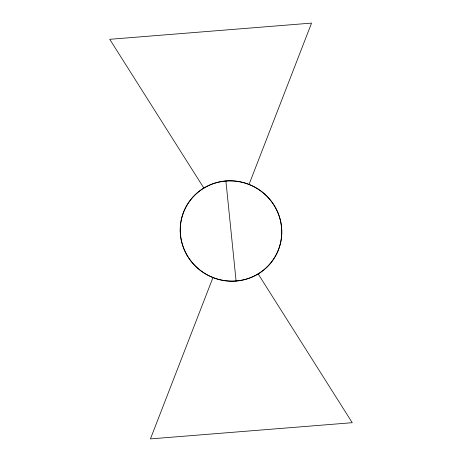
<?xml version="1.0" encoding="UTF-8"?>
<svg xmlns="http://www.w3.org/2000/svg" width="462" height="462" viewBox="0 0 462 462"><rect width="100%" height="100%" fill="white"/><g stroke="black" fill="none" stroke-linecap="round" stroke-linejoin="round"><path stroke-width="0.69" d="M212.988 277.489L150.439 438.9L352.252 422.695L258.114 273.862M249.012 184.511L311.561 23.1L109.748 39.305L203.886 188.138M225.901 180.942L236.099 281.058M186.619 254.389A50.987 49.832 29.4 0 0 274.44 257.692A50.987 49.832 29.4 0 0 231.941 180.925A50.987 49.832 29.4 0 0 186.619 254.389M187.07 255.388A51.091 49.936 29.4 0 0 275.086 256.826A51.091 49.936 29.4 0 0 230.844 180.786A51.091 49.936 29.4 0 0 187.07 255.388"/></g></svg>
